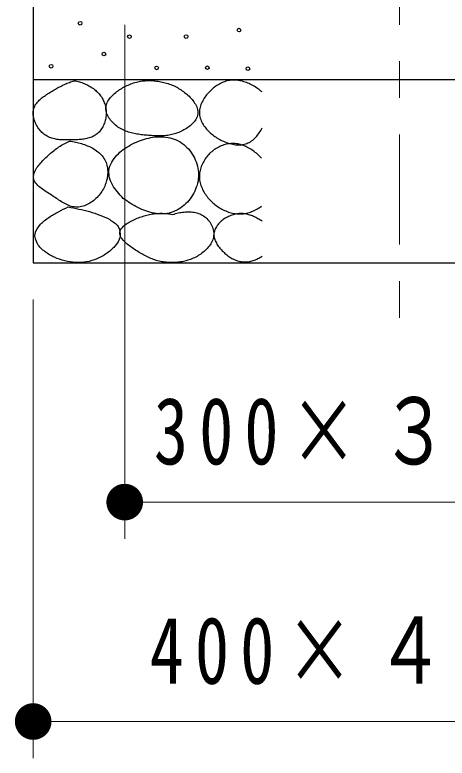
# Model space of a CAD drawing. Units: millimetres on the paper, scale 1:50. Extents: x -385 to 0, y -297 to 267.
# Drawn here: x -94.08 to -82.28, y -197.21 to -176.91 of the extents above; entities that cross this region are included whole.
import ezdxf

# ---------------------------------------------------------------- set-up
doc = ezdxf.new("R2010")
doc.units = ezdxf.units.MM
doc.linetypes.add('USER2', pattern=[6, 3, -1, 1, -1])
doc.layers.add('LY_1', color=7, linetype='Continuous', lineweight=25)
doc.styles.add('ＭＳ ゴシック', font='')
doc.styles.get('ＭＳ ゴシック').set_extended_font_data('MS Gothic')

# ---------------------------------------------------------------- blocks, each defined once
blk = doc.blocks.new('filled_dot')
at = {"color": 0, "linetype": 'Continuous', "lineweight": -2, "const_width": 1.25}
blk.add_lwpolyline([(-0.625, 0, 1), (0.625, 0, 1)], format="xyb", close=True, dxfattribs=at)

msp = doc.modelspace()

# ---------------------------------------------------------------- linework, layer by layer
at = {"layer": 'LY_1', "linetype": 'USER2', "lineweight": 13}
msp.add_line((-83.581, -156.182), (-83.581, -186.052), dxfattribs=at)
at = {"layer": 'LY_1'}
for p, q in [((-93.581, -176.182), (-93.581, -183.682)), ((-93.581, -178.682), (-73.581, -178.682)), ((-93.581, -183.682), (-73.581, -183.682))]:
    msp.add_line(p, q, dxfattribs=at)
at = {"layer": 'LY_1', "lineweight": 13}
for p, q in [((-91.081, -177.182), (-91.081, -191.217)), ((-93.581, -184.682), (-93.581, -197.207)), ((-76.081, -190.217), (-91.081, -190.217)), ((-73.581, -196.207), (-93.581, -196.207))]:
    msp.add_line(p, q, dxfattribs=at)
at = {"layer": 'LY_1'}
for centre in [(-92.3, -177.143), (-87.96, -177.329), (-90.954, -177.508), (-89.406, -177.505), (-91.651, -177.983), (-93.092, -178.316), (-90.209, -178.363), (-88.825, -178.356), (-87.717, -178.383)]:
    msp.add_circle(centre, 0.05, dxfattribs=at)
for points, knots in [([(-92.459, -178.712), (-92.504, -178.726), (-92.549, -178.74), (-92.593, -178.756), (-92.638, -178.773), (-92.681, -178.792), (-92.724, -178.811), (-92.767, -178.831), (-92.809, -178.852), (-92.851, -178.874), (-92.893, -178.896), (-92.934, -178.92), (-92.975, -178.943), (-93.016, -178.967), (-93.057, -178.991), (-93.097, -179.016), (-93.138, -179.041), (-93.178, -179.065), (-93.217, -179.092), (-93.256, -179.118), (-93.296, -179.145), (-93.332, -179.174), (-93.369, -179.204), (-93.406, -179.235), (-93.438, -179.269), (-93.47, -179.304), (-93.501, -179.341), (-93.524, -179.382), (-93.546, -179.423), (-93.564, -179.468), (-93.573, -179.514), (-93.582, -179.56), (-93.582, -179.609), (-93.577, -179.655), (-93.573, -179.702), (-93.561, -179.749), (-93.546, -179.794), (-93.532, -179.838), (-93.512, -179.882), (-93.49, -179.923), (-93.467, -179.965), (-93.441, -180.005), (-93.412, -180.042), (-93.383, -180.079), (-93.351, -180.115), (-93.315, -180.146), (-93.28, -180.177), (-93.241, -180.205), (-93.2, -180.228), (-93.159, -180.251), (-93.114, -180.269), (-93.07, -180.283), (-93.025, -180.297), (-92.978, -180.307), (-92.931, -180.314), (-92.885, -180.321), (-92.837, -180.324), (-92.79, -180.327), (-92.743, -180.33), (-92.695, -180.33), (-92.648, -180.33), (-92.601, -180.33), (-92.553, -180.328), (-92.506, -180.327), (-92.459, -180.326), (-92.412, -180.325), (-92.364, -180.322), (-92.317, -180.319), (-92.27, -180.316), (-92.223, -180.31), (-92.176, -180.303), (-92.129, -180.296), (-92.084, -180.284), (-92.038, -180.272), (-91.992, -180.257), (-91.95, -180.237), (-91.908, -180.216), (-91.866, -180.191), (-91.831, -180.161), (-91.795, -180.131), (-91.763, -180.095), (-91.735, -180.057), (-91.707, -180.019), (-91.683, -179.977), (-91.663, -179.934), (-91.643, -179.892), (-91.627, -179.847), (-91.615, -179.801), (-91.603, -179.756), (-91.595, -179.708), (-91.591, -179.662), (-91.586, -179.615), (-91.586, -179.567), (-91.591, -179.52), (-91.595, -179.473), (-91.604, -179.426), (-91.616, -179.38), (-91.629, -179.335), (-91.646, -179.29), (-91.667, -179.248), (-91.687, -179.206), (-91.712, -179.164), (-91.739, -179.126), (-91.766, -179.088), (-91.797, -179.051), (-91.831, -179.018), (-91.864, -178.985), (-91.901, -178.954), (-91.938, -178.926), (-91.976, -178.898), (-92.017, -178.872), (-92.058, -178.85), (-92.099, -178.827), (-92.142, -178.806), (-92.186, -178.789), (-92.23, -178.771), (-92.275, -178.756), (-92.32, -178.743), (-92.366, -178.73), (-92.412, -178.721), (-92.459, -178.712)], [0, 0, 0, 0, 1, 1, 1, 2, 2, 2, 3, 3, 3, 4, 4, 4, 5, 5, 5, 6, 6, 6, 7, 7, 7, 8, 8, 8, 9, 9, 9, 10, 10, 10, 11, 11, 11, 12, 12, 12, 13, 13, 13, 14, 14, 14, 15, 15, 15, 16, 16, 16, 17, 17, 17, 18, 18, 18, 19, 19, 19, 20, 20, 20, 21, 21, 21, 22, 22, 22, 23, 23, 23, 24, 24, 24, 25, 25, 25, 26, 26, 26, 27, 27, 27, 28, 28, 28, 29, 29, 29, 30, 30, 30, 31, 31, 31, 32, 32, 32, 33, 33, 33, 34, 34, 34, 35, 35, 35, 36, 36, 36, 37, 37, 37, 38, 38, 38, 39, 39, 39, 40, 40, 40, 40]), ([(-90.487, -178.707), (-90.54, -178.712), (-90.593, -178.716), (-90.646, -178.725), (-90.698, -178.734), (-90.75, -178.746), (-90.801, -178.761), (-90.852, -178.776), (-90.902, -178.794), (-90.951, -178.814), (-91, -178.834), (-91.048, -178.858), (-91.094, -178.882), (-91.141, -178.907), (-91.187, -178.934), (-91.231, -178.964), (-91.275, -178.993), (-91.319, -179.025), (-91.359, -179.059), (-91.399, -179.094), (-91.438, -179.131), (-91.471, -179.172), (-91.505, -179.213), (-91.537, -179.257), (-91.558, -179.305), (-91.579, -179.353), (-91.594, -179.407), (-91.596, -179.458), (-91.597, -179.51), (-91.584, -179.565), (-91.567, -179.614), (-91.549, -179.663), (-91.521, -179.71), (-91.491, -179.754), (-91.462, -179.797), (-91.426, -179.838), (-91.388, -179.875), (-91.351, -179.912), (-91.309, -179.946), (-91.266, -179.976), (-91.222, -180.006), (-91.175, -180.033), (-91.128, -180.055), (-91.08, -180.078), (-91.03, -180.097), (-90.979, -180.113), (-90.929, -180.13), (-90.877, -180.143), (-90.825, -180.154), (-90.773, -180.165), (-90.721, -180.173), (-90.668, -180.181), (-90.616, -180.188), (-90.563, -180.193), (-90.51, -180.198), (-90.457, -180.203), (-90.404, -180.207), (-90.351, -180.21), (-90.298, -180.214), (-90.245, -180.217), (-90.192, -180.218), (-90.139, -180.219), (-90.086, -180.219), (-90.033, -180.216), (-89.98, -180.213), (-89.927, -180.208), (-89.875, -180.199), (-89.822, -180.19), (-89.77, -180.178), (-89.72, -180.163), (-89.669, -180.148), (-89.619, -180.129), (-89.57, -180.108), (-89.522, -180.087), (-89.474, -180.062), (-89.429, -180.035), (-89.383, -180.008), (-89.339, -179.978), (-89.298, -179.944), (-89.257, -179.911), (-89.217, -179.874), (-89.184, -179.833), (-89.152, -179.792), (-89.12, -179.746), (-89.103, -179.697), (-89.086, -179.648), (-89.079, -179.592), (-89.084, -179.54), (-89.089, -179.489), (-89.11, -179.437), (-89.133, -179.39), (-89.155, -179.342), (-89.187, -179.298), (-89.219, -179.256), (-89.251, -179.214), (-89.288, -179.175), (-89.325, -179.137), (-89.363, -179.1), (-89.403, -179.065), (-89.445, -179.032), (-89.486, -178.999), (-89.53, -178.968), (-89.575, -178.94), (-89.62, -178.912), (-89.667, -178.887), (-89.714, -178.863), (-89.762, -178.84), (-89.811, -178.82), (-89.861, -178.802), (-89.911, -178.784), (-89.962, -178.769), (-90.014, -178.756), (-90.065, -178.743), (-90.117, -178.733), (-90.17, -178.726), (-90.222, -178.718), (-90.275, -178.713), (-90.328, -178.71), (-90.381, -178.707), (-90.434, -178.707), (-90.487, -178.707)], [0, 0, 0, 0, 1, 1, 1, 2, 2, 2, 3, 3, 3, 4, 4, 4, 5, 5, 5, 6, 6, 6, 7, 7, 7, 8, 8, 8, 9, 9, 9, 10, 10, 10, 11, 11, 11, 12, 12, 12, 13, 13, 13, 14, 14, 14, 15, 15, 15, 16, 16, 16, 17, 17, 17, 18, 18, 18, 19, 19, 19, 20, 20, 20, 21, 21, 21, 22, 22, 22, 23, 23, 23, 24, 24, 24, 25, 25, 25, 26, 26, 26, 27, 27, 27, 28, 28, 28, 29, 29, 29, 30, 30, 30, 31, 31, 31, 32, 32, 32, 33, 33, 33, 34, 34, 34, 35, 35, 35, 36, 36, 36, 37, 37, 37, 38, 38, 38, 39, 39, 39, 40, 40, 40, 40]), ([(-87.331, -179.017), (-87.371, -178.985), (-87.411, -178.953), (-87.452, -178.924), (-87.494, -178.895), (-87.538, -178.867), (-87.583, -178.843), (-87.628, -178.819), (-87.674, -178.796), (-87.721, -178.777), (-87.768, -178.758), (-87.817, -178.741), (-87.866, -178.728), (-87.916, -178.715), (-87.966, -178.705), (-88.017, -178.7), (-88.068, -178.695), (-88.119, -178.694), (-88.17, -178.699), (-88.221, -178.703), (-88.272, -178.713), (-88.32, -178.727), (-88.369, -178.741), (-88.417, -178.761), (-88.463, -178.784), (-88.508, -178.806), (-88.552, -178.833), (-88.594, -178.862), (-88.636, -178.892), (-88.676, -178.924), (-88.713, -178.959), (-88.751, -178.993), (-88.787, -179.03), (-88.82, -179.068), (-88.853, -179.107), (-88.885, -179.148), (-88.912, -179.191), (-88.94, -179.234), (-88.966, -179.279), (-88.985, -179.325), (-89.005, -179.372), (-89.023, -179.421), (-89.032, -179.471), (-89.041, -179.521), (-89.044, -179.573), (-89.04, -179.624), (-89.036, -179.674), (-89.023, -179.725), (-89.006, -179.773), (-88.989, -179.82), (-88.964, -179.866), (-88.938, -179.91), (-88.911, -179.953), (-88.879, -179.994), (-88.846, -180.033), (-88.813, -180.071), (-88.776, -180.107), (-88.738, -180.141), (-88.7, -180.175), (-88.659, -180.206), (-88.617, -180.235), (-88.575, -180.264), (-88.531, -180.291), (-88.487, -180.316), (-88.442, -180.34), (-88.396, -180.362), (-88.348, -180.381), (-88.301, -180.401), (-88.252, -180.418), (-88.203, -180.43), (-88.154, -180.443), (-88.103, -180.453), (-88.052, -180.458), (-88.002, -180.463), (-87.95, -180.465), (-87.899, -180.459), (-87.849, -180.454), (-87.798, -180.444), (-87.75, -180.426), (-87.703, -180.409), (-87.656, -180.384), (-87.615, -180.355), (-87.573, -180.326), (-87.535, -180.29), (-87.501, -180.253), (-87.466, -180.216), (-87.435, -180.175), (-87.407, -180.132), (-87.378, -180.09), (-87.355, -180.045), (-87.331, -179.999)], [0, 0, 0, 0, 1, 1, 1, 2, 2, 2, 3, 3, 3, 4, 4, 4, 5, 5, 5, 6, 6, 6, 7, 7, 7, 8, 8, 8, 9, 9, 9, 10, 10, 10, 11, 11, 11, 12, 12, 12, 13, 13, 13, 14, 14, 14, 15, 15, 15, 16, 16, 16, 17, 17, 17, 18, 18, 18, 19, 19, 19, 20, 20, 20, 21, 21, 21, 22, 22, 22, 23, 23, 23, 24, 24, 24, 25, 25, 25, 26, 26, 26, 27, 27, 27, 28, 28, 28, 29, 29, 29, 30, 30, 30, 30]), ([(-92.585, -180.359), (-92.636, -180.382), (-92.686, -180.405), (-92.735, -180.432), (-92.784, -180.458), (-92.831, -180.487), (-92.877, -180.518), (-92.923, -180.548), (-92.968, -180.581), (-93.011, -180.615), (-93.055, -180.649), (-93.098, -180.685), (-93.139, -180.721), (-93.181, -180.758), (-93.222, -180.795), (-93.262, -180.834), (-93.301, -180.872), (-93.34, -180.912), (-93.376, -180.954), (-93.412, -180.996), (-93.448, -181.039), (-93.478, -181.085), (-93.507, -181.132), (-93.538, -181.181), (-93.553, -181.233), (-93.568, -181.284), (-93.577, -181.345), (-93.566, -181.396), (-93.555, -181.447), (-93.519, -181.497), (-93.485, -181.539), (-93.451, -181.581), (-93.405, -181.615), (-93.361, -181.649), (-93.318, -181.684), (-93.271, -181.713), (-93.225, -181.744), (-93.178, -181.775), (-93.131, -181.803), (-93.085, -181.833), (-93.038, -181.863), (-92.992, -181.894), (-92.946, -181.924), (-92.899, -181.955), (-92.854, -181.986), (-92.806, -182.015), (-92.759, -182.043), (-92.711, -182.072), (-92.661, -182.095), (-92.611, -182.118), (-92.559, -182.14), (-92.505, -182.152), (-92.452, -182.163), (-92.395, -182.168), (-92.34, -182.164), (-92.286, -182.159), (-92.231, -182.145), (-92.179, -182.126), (-92.127, -182.108), (-92.077, -182.082), (-92.03, -182.053), (-91.983, -182.025), (-91.938, -181.991), (-91.897, -181.954), (-91.855, -181.918), (-91.816, -181.878), (-91.781, -181.836), (-91.745, -181.793), (-91.713, -181.748), (-91.685, -181.7), (-91.657, -181.653), (-91.632, -181.602), (-91.612, -181.551), (-91.592, -181.5), (-91.576, -181.446), (-91.565, -181.392), (-91.554, -181.338), (-91.547, -181.282), (-91.546, -181.227), (-91.545, -181.172), (-91.548, -181.116), (-91.558, -181.062), (-91.569, -181.008), (-91.585, -180.953), (-91.608, -180.904), (-91.632, -180.854), (-91.663, -180.807), (-91.698, -180.764), (-91.733, -180.722), (-91.774, -180.684), (-91.817, -180.649), (-91.86, -180.615), (-91.907, -180.585), (-91.955, -180.557), (-92.003, -180.53), (-92.054, -180.506), (-92.105, -180.485), (-92.155, -180.463), (-92.208, -180.445), (-92.261, -180.429), (-92.314, -180.413), (-92.368, -180.399), (-92.422, -180.387), (-92.476, -180.376), (-92.531, -180.368), (-92.585, -180.359)], [0, 0, 0, 0, 1, 1, 1, 2, 2, 2, 3, 3, 3, 4, 4, 4, 5, 5, 5, 6, 6, 6, 7, 7, 7, 8, 8, 8, 9, 9, 9, 10, 10, 10, 11, 11, 11, 12, 12, 12, 13, 13, 13, 14, 14, 14, 15, 15, 15, 16, 16, 16, 17, 17, 17, 18, 18, 18, 19, 19, 19, 20, 20, 20, 21, 21, 21, 22, 22, 22, 23, 23, 23, 24, 24, 24, 25, 25, 25, 26, 26, 26, 27, 27, 27, 28, 28, 28, 29, 29, 29, 30, 30, 30, 31, 31, 31, 32, 32, 32, 33, 33, 33, 34, 34, 34, 35, 35, 35, 35]), ([(-91.123, -181.924), (-91.059, -181.97), (-90.995, -182.016), (-90.928, -182.058), (-90.861, -182.1), (-90.793, -182.139), (-90.722, -182.174), (-90.652, -182.209), (-90.58, -182.241), (-90.505, -182.267), (-90.431, -182.293), (-90.355, -182.316), (-90.278, -182.33), (-90.201, -182.344), (-90.121, -182.352), (-90.043, -182.349), (-89.965, -182.346), (-89.885, -182.334), (-89.81, -182.311), (-89.736, -182.288), (-89.663, -182.253), (-89.596, -182.212), (-89.53, -182.171), (-89.468, -182.12), (-89.412, -182.065), (-89.356, -182.011), (-89.304, -181.949), (-89.26, -181.884), (-89.216, -181.82), (-89.177, -181.749), (-89.147, -181.677), (-89.117, -181.605), (-89.093, -181.528), (-89.08, -181.451), (-89.067, -181.374), (-89.063, -181.293), (-89.069, -181.216), (-89.074, -181.138), (-89.091, -181.059), (-89.114, -180.984), (-89.137, -180.909), (-89.169, -180.836), (-89.207, -180.767), (-89.246, -180.699), (-89.292, -180.633), (-89.344, -180.575), (-89.395, -180.516), (-89.455, -180.461), (-89.518, -180.417), (-89.582, -180.372), (-89.654, -180.334), (-89.727, -180.307), (-89.8, -180.279), (-89.878, -180.261), (-89.956, -180.25), (-90.033, -180.239), (-90.113, -180.238), (-90.192, -180.242), (-90.27, -180.247), (-90.349, -180.259), (-90.425, -180.276), (-90.502, -180.293), (-90.578, -180.316), (-90.652, -180.342), (-90.726, -180.369), (-90.799, -180.401), (-90.868, -180.437), (-90.938, -180.473), (-91.007, -180.513), (-91.072, -180.557), (-91.136, -180.602), (-91.199, -180.651), (-91.255, -180.706), (-91.311, -180.76), (-91.366, -180.82), (-91.407, -180.886), (-91.448, -180.952), (-91.486, -181.026), (-91.502, -181.101), (-91.518, -181.176), (-91.516, -181.26), (-91.502, -181.335), (-91.487, -181.411), (-91.451, -181.485), (-91.415, -181.554), (-91.378, -181.623), (-91.33, -181.687), (-91.282, -181.749), (-91.233, -181.811), (-91.178, -181.867), (-91.123, -181.924)], [0, 0, 0, 0, 1, 1, 1, 2, 2, 2, 3, 3, 3, 4, 4, 4, 5, 5, 5, 6, 6, 6, 7, 7, 7, 8, 8, 8, 9, 9, 9, 10, 10, 10, 11, 11, 11, 12, 12, 12, 13, 13, 13, 14, 14, 14, 15, 15, 15, 16, 16, 16, 17, 17, 17, 18, 18, 18, 19, 19, 19, 20, 20, 20, 21, 21, 21, 22, 22, 22, 23, 23, 23, 24, 24, 24, 25, 25, 25, 26, 26, 26, 27, 27, 27, 28, 28, 28, 29, 29, 29, 30, 30, 30, 30]), ([(-87.347, -180.823), (-87.383, -180.787), (-87.419, -180.75), (-87.457, -180.717), (-87.495, -180.683), (-87.536, -180.651), (-87.578, -180.622), (-87.619, -180.593), (-87.663, -180.566), (-87.708, -180.542), (-87.753, -180.518), (-87.8, -180.497), (-87.848, -180.48), (-87.895, -180.462), (-87.945, -180.448), (-87.995, -180.439), (-88.045, -180.43), (-88.097, -180.426), (-88.147, -180.427), (-88.198, -180.428), (-88.25, -180.434), (-88.299, -180.445), (-88.349, -180.455), (-88.398, -180.471), (-88.445, -180.49), (-88.492, -180.509), (-88.538, -180.533), (-88.582, -180.559), (-88.625, -180.586), (-88.667, -180.616), (-88.706, -180.649), (-88.744, -180.682), (-88.781, -180.718), (-88.814, -180.757), (-88.848, -180.795), (-88.878, -180.837), (-88.905, -180.88), (-88.932, -180.923), (-88.956, -180.968), (-88.976, -181.015), (-88.996, -181.062), (-89.012, -181.111), (-89.023, -181.161), (-89.034, -181.21), (-89.041, -181.262), (-89.042, -181.312), (-89.043, -181.363), (-89.038, -181.415), (-89.029, -181.465), (-89.019, -181.515), (-89.004, -181.564), (-88.985, -181.611), (-88.967, -181.659), (-88.944, -181.705), (-88.918, -181.749), (-88.893, -181.793), (-88.864, -181.835), (-88.832, -181.875), (-88.801, -181.916), (-88.767, -181.954), (-88.731, -181.99), (-88.695, -182.026), (-88.657, -182.06), (-88.617, -182.092), (-88.577, -182.124), (-88.535, -182.153), (-88.492, -182.18), (-88.448, -182.207), (-88.403, -182.232), (-88.357, -182.253), (-88.311, -182.274), (-88.263, -182.293), (-88.214, -182.308), (-88.165, -182.322), (-88.115, -182.334), (-88.065, -182.341), (-88.015, -182.348), (-87.963, -182.351), (-87.912, -182.35), (-87.861, -182.348), (-87.81, -182.341), (-87.76, -182.331), (-87.711, -182.32), (-87.662, -182.304), (-87.614, -182.286), (-87.567, -182.268), (-87.52, -182.245), (-87.476, -182.22), (-87.431, -182.196), (-87.389, -182.167), (-87.347, -182.138)], [0, 0, 0, 0, 1, 1, 1, 2, 2, 2, 3, 3, 3, 4, 4, 4, 5, 5, 5, 6, 6, 6, 7, 7, 7, 8, 8, 8, 9, 9, 9, 10, 10, 10, 11, 11, 11, 12, 12, 12, 13, 13, 13, 14, 14, 14, 15, 15, 15, 16, 16, 16, 17, 17, 17, 18, 18, 18, 19, 19, 19, 20, 20, 20, 21, 21, 21, 22, 22, 22, 23, 23, 23, 24, 24, 24, 25, 25, 25, 26, 26, 26, 27, 27, 27, 28, 28, 28, 29, 29, 29, 30, 30, 30, 30]), ([(-92.626, -182.156), (-92.716, -182.199), (-92.806, -182.242), (-92.893, -182.29), (-92.98, -182.338), (-93.068, -182.386), (-93.149, -182.443), (-93.23, -182.5), (-93.317, -182.558), (-93.38, -182.632), (-93.444, -182.705), (-93.517, -182.795), (-93.531, -182.885), (-93.544, -182.974), (-93.508, -183.085), (-93.462, -183.168), (-93.416, -183.25), (-93.333, -183.32), (-93.255, -183.381), (-93.178, -183.441), (-93.088, -183.49), (-92.999, -183.532), (-92.909, -183.573), (-92.813, -183.606), (-92.717, -183.63), (-92.621, -183.654), (-92.521, -183.671), (-92.423, -183.675), (-92.324, -183.68), (-92.222, -183.675), (-92.125, -183.658), (-92.028, -183.641), (-91.931, -183.611), (-91.84, -183.573), (-91.748, -183.535), (-91.659, -183.487), (-91.578, -183.43), (-91.497, -183.373), (-91.416, -183.309), (-91.355, -183.233), (-91.293, -183.157), (-91.223, -183.066), (-91.208, -182.976), (-91.192, -182.886), (-91.215, -182.772), (-91.262, -182.693), (-91.308, -182.615), (-91.406, -182.556), (-91.49, -182.504), (-91.573, -182.451), (-91.668, -182.415), (-91.76, -182.379), (-91.852, -182.342), (-91.948, -182.313), (-92.044, -182.286), (-92.139, -182.258), (-92.236, -182.235), (-92.333, -182.214), (-92.431, -182.192), (-92.528, -182.174), (-92.626, -182.156)], [0, 0, 0, 0, 1, 1, 1, 2, 2, 2, 3, 3, 3, 4, 4, 4, 5, 5, 5, 6, 6, 6, 7, 7, 7, 8, 8, 8, 9, 9, 9, 10, 10, 10, 11, 11, 11, 12, 12, 12, 13, 13, 13, 14, 14, 14, 15, 15, 15, 16, 16, 16, 17, 17, 17, 18, 18, 18, 19, 19, 19, 20, 20, 20, 20]), ([(-89.771, -182.363), (-89.823, -182.354), (-89.875, -182.345), (-89.928, -182.34), (-89.98, -182.335), (-90.033, -182.331), (-90.086, -182.331), (-90.139, -182.331), (-90.192, -182.334), (-90.244, -182.34), (-90.297, -182.345), (-90.349, -182.354), (-90.401, -182.365), (-90.452, -182.375), (-90.503, -182.389), (-90.554, -182.404), (-90.605, -182.419), (-90.655, -182.435), (-90.704, -182.454), (-90.754, -182.473), (-90.803, -182.493), (-90.85, -182.516), (-90.898, -182.538), (-90.945, -182.562), (-90.99, -182.591), (-91.034, -182.619), (-91.08, -182.648), (-91.116, -182.685), (-91.153, -182.723), (-91.194, -182.767), (-91.207, -182.814), (-91.22, -182.86), (-91.211, -182.92), (-91.193, -182.967), (-91.175, -183.013), (-91.134, -183.055), (-91.098, -183.093), (-91.063, -183.132), (-91.021, -183.165), (-90.98, -183.198), (-90.939, -183.231), (-90.895, -183.262), (-90.852, -183.292), (-90.808, -183.322), (-90.764, -183.35), (-90.719, -183.378), (-90.675, -183.406), (-90.629, -183.434), (-90.583, -183.459), (-90.537, -183.485), (-90.49, -183.509), (-90.442, -183.531), (-90.394, -183.554), (-90.345, -183.574), (-90.296, -183.592), (-90.246, -183.609), (-90.195, -183.624), (-90.144, -183.637), (-90.092, -183.649), (-90.04, -183.658), (-89.988, -183.665), (-89.936, -183.672), (-89.883, -183.676), (-89.83, -183.677), (-89.777, -183.679), (-89.724, -183.677), (-89.672, -183.673), (-89.619, -183.669), (-89.566, -183.662), (-89.515, -183.653), (-89.463, -183.643), (-89.411, -183.63), (-89.361, -183.615), (-89.31, -183.6), (-89.26, -183.581), (-89.212, -183.56), (-89.164, -183.539), (-89.117, -183.514), (-89.072, -183.487), (-89.027, -183.46), (-88.983, -183.429), (-88.942, -183.396), (-88.901, -183.363), (-88.861, -183.327), (-88.826, -183.288), (-88.791, -183.249), (-88.757, -183.207), (-88.731, -183.162), (-88.704, -183.117), (-88.68, -183.068), (-88.667, -183.018), (-88.654, -182.967), (-88.647, -182.913), (-88.65, -182.861), (-88.654, -182.809), (-88.667, -182.756), (-88.686, -182.707), (-88.704, -182.658), (-88.73, -182.61), (-88.76, -182.568), (-88.79, -182.525), (-88.826, -182.484), (-88.866, -182.45), (-88.905, -182.416), (-88.951, -182.386), (-88.997, -182.363), (-89.044, -182.34), (-89.096, -182.323), (-89.147, -182.311), (-89.198, -182.299), (-89.251, -182.294), (-89.304, -182.291), (-89.356, -182.289), (-89.41, -182.291), (-89.462, -182.296), (-89.515, -182.301), (-89.567, -182.31), (-89.618, -182.321), (-89.67, -182.332), (-89.721, -182.348), (-89.771, -182.363)], [0, 0, 0, 0, 1, 1, 1, 2, 2, 2, 3, 3, 3, 4, 4, 4, 5, 5, 5, 6, 6, 6, 7, 7, 7, 8, 8, 8, 9, 9, 9, 10, 10, 10, 11, 11, 11, 12, 12, 12, 13, 13, 13, 14, 14, 14, 15, 15, 15, 16, 16, 16, 17, 17, 17, 18, 18, 18, 19, 19, 19, 20, 20, 20, 21, 21, 21, 22, 22, 22, 23, 23, 23, 24, 24, 24, 25, 25, 25, 26, 26, 26, 27, 27, 27, 28, 28, 28, 29, 29, 29, 30, 30, 30, 31, 31, 31, 32, 32, 32, 33, 33, 33, 34, 34, 34, 35, 35, 35, 36, 36, 36, 37, 37, 37, 38, 38, 38, 39, 39, 39, 40, 40, 40, 40]), ([(-87.331, -182.55), (-87.368, -182.525), (-87.406, -182.5), (-87.445, -182.478), (-87.483, -182.456), (-87.523, -182.434), (-87.564, -182.416), (-87.605, -182.399), (-87.647, -182.382), (-87.69, -182.37), (-87.733, -182.358), (-87.778, -182.348), (-87.822, -182.343), (-87.866, -182.338), (-87.912, -182.337), (-87.956, -182.34), (-88.001, -182.343), (-88.045, -182.351), (-88.089, -182.362), (-88.132, -182.373), (-88.174, -182.388), (-88.216, -182.406), (-88.257, -182.423), (-88.297, -182.444), (-88.335, -182.468), (-88.373, -182.491), (-88.41, -182.517), (-88.444, -182.546), (-88.478, -182.575), (-88.51, -182.607), (-88.538, -182.642), (-88.566, -182.677), (-88.592, -182.715), (-88.61, -182.755), (-88.628, -182.795), (-88.642, -182.84), (-88.645, -182.884), (-88.649, -182.928), (-88.642, -182.974), (-88.631, -183.017), (-88.62, -183.06), (-88.6, -183.101), (-88.579, -183.141), (-88.558, -183.18), (-88.532, -183.217), (-88.505, -183.253), (-88.478, -183.289), (-88.448, -183.323), (-88.418, -183.355), (-88.387, -183.387), (-88.354, -183.418), (-88.319, -183.447), (-88.285, -183.476), (-88.249, -183.503), (-88.211, -183.527), (-88.173, -183.551), (-88.134, -183.573), (-88.093, -183.591), (-88.053, -183.61), (-88.01, -183.626), (-87.967, -183.637), (-87.924, -183.648), (-87.879, -183.656), (-87.835, -183.659), (-87.79, -183.662), (-87.745, -183.66), (-87.701, -183.654), (-87.656, -183.648), (-87.612, -183.636), (-87.57, -183.622), (-87.528, -183.608), (-87.486, -183.589), (-87.447, -183.569), (-87.407, -183.549), (-87.369, -183.525), (-87.331, -183.5)], [0, 0, 0, 0, 1, 1, 1, 2, 2, 2, 3, 3, 3, 4, 4, 4, 5, 5, 5, 6, 6, 6, 7, 7, 7, 8, 8, 8, 9, 9, 9, 10, 10, 10, 11, 11, 11, 12, 12, 12, 13, 13, 13, 14, 14, 14, 15, 15, 15, 16, 16, 16, 17, 17, 17, 18, 18, 18, 19, 19, 19, 20, 20, 20, 21, 21, 21, 22, 22, 22, 23, 23, 23, 24, 24, 24, 25, 25, 25, 25])]:
    msp.add_open_spline(points, degree=3, knots=knots, dxfattribs=at)

# ---------------------------------------------------------------- block references
at = {"layer": 'LY_1', "lineweight": 13, "xscale": 0.4, "yscale": 0.4}
for p in [(-91.081, -190.217), (-93.581, -196.207)]:
    msp.add_blockref('filled_dot', p, dxfattribs=at)

# ---------------------------------------------------------------- texts
at = {"layer": 'LY_1', "char_height": 1.833, "attachment_point": 8, "style": 'ＭＳ ゴシック'}
for s, insert in [('\\T1.32;\\W0.75;300×３００', (-83.486, -189.217)), ('\\T1.32;\\W0.75;400×４００', (-83.601, -195.207))]:
    msp.add_mtext(s, dxfattribs=dict(at, insert=insert))

doc.saveas('drawing.dxf')
